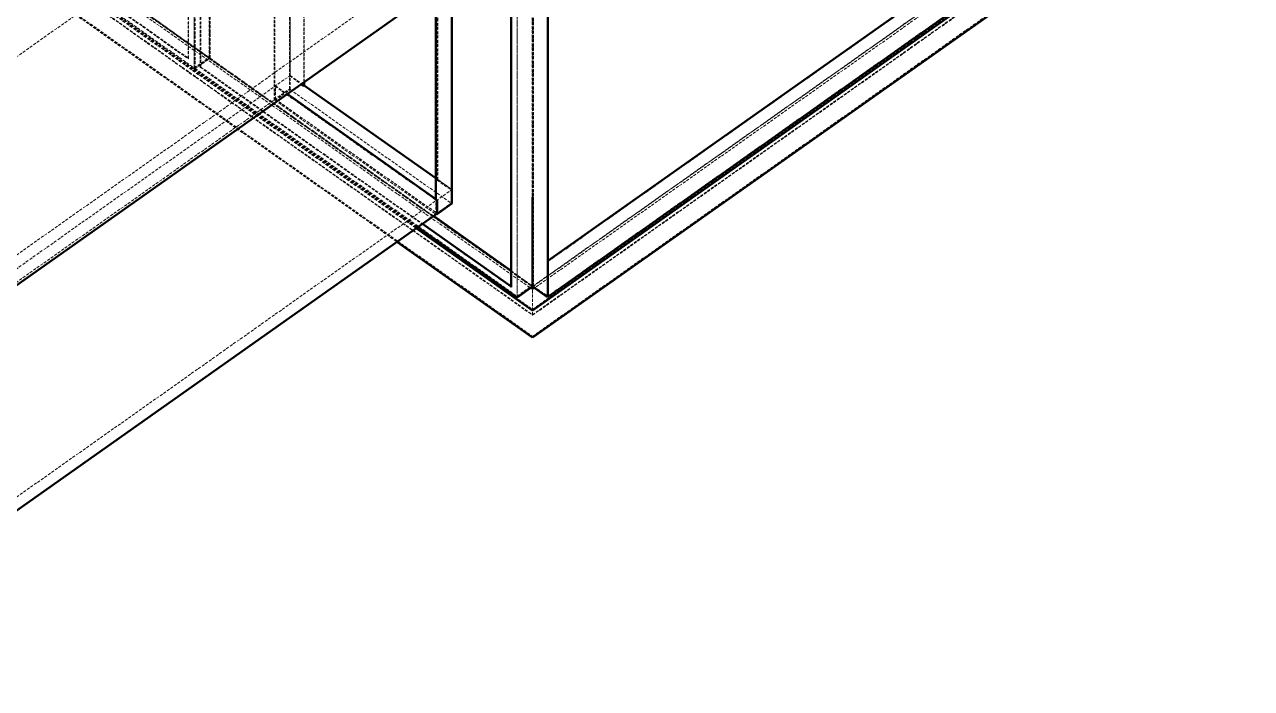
# Model space of a CAD drawing. Header units: millimetres. Extents: x 83 to 15238, y 375 to 10875.
# Drawn here: x 1898 to 3509, y 858 to 1730 of the extents above; entities that cross this region are included whole.
import ezdxf

# ---------------------------------------------------------------- set-up
doc = ezdxf.new("R2010")
doc.units = ezdxf.units.MM
doc.linetypes.add('Hidden', pattern=[15, 5, -3, 5, -2])
for name, color, linetype, lineweight in [('Default', 7, 'Continuous', 50), ('Edges', 7, 'Hidden', 15), ('HiddenEdges', 2, 'Hidden', 15), ('HiddenSilhouettes', 2, 'Hidden', 15), ('Silhouettes', 7, 'Continuous', 50)]:
    doc.layers.add(name, color=color, linetype=linetype, lineweight=lineweight)

# ---------------------------------------------------------------- blocks, each defined once
blk = doc.blocks.new('Isometric')
at = {"layer": 'Edges'}
for points in [[(609.5, -2072.2), (609.5, -382.2)], [(662.4, -2071.6), (662.4, -381.6)], [(636.4, -2053.2), (636.4, -1206.5)], [(636.4, -2140.6), (1895, -1250.6)], [(636.4, -2103.6), (1842.7, -1250.6)], [(-708.2, -2309.9), (469.2, -1477.3)], [(663.3, -2009.4), (1417.3, -1476.2)], [(663.3, -2070.2), (1467.7, -1501.4)], [(493.8, -1884.1), (493.8, -1513.6)], [(235.6, -1701.5), (235.6, -1695.1)], [(-708.2, -2734.1), (495, -1883.3)], [(442.8, -1943.7), (598.9, -2054.1)], [(400.4, -1973.7), (636.4, -2140.6)], [(636.4, -2095.3), (636.4, -2093.2)], [(636.4, -2103.6), (636.4, -2095.3)], [(636.4, -2142.7), (636.4, -2140.6)]]:
    blk.add_lwpolyline(points, dxfattribs=at)
for points in [[(636.4, -2093.2, 0), (1895, -1203.2, 0)], [(468.1, -1926.9, 0), (468.1, -1476.9, 0)], [(663.3, -2034.6, 0), (1442.5, -1483.6, 0)], [(205.3, -1716.5, 0), (468.1, -1902.3, 0)], [(468.1, -1902.3, 0), (469.2, -1901.5, 0)], [(433.9, -1950, 0), (636.4, -2093.2, 0)], [(426.6, -1955.2, 0), (636.4, -2103.6, 0)]]:
    blk.add_polyline3d(points, dxfattribs=at)
at = {"layer": 'HiddenEdges'}
for points in [[(71.6, -1653.5), (71.6, 36.5)], [(34.1, -1653.5), (34.1, 15.3)], [(43.8, -1670.2), (43.8, 18.1)], [(-1838.5, -352.7), (636.4, -2102.7)], [(635.5, -2051.8), (635.5, -363.5)], [(599.8, -2053.5), (599.8, -384.7)], [(609.5, -2070.2), (609.5, -381.9)], [(636.4, -2102.7), (1838.5, -1252.7)], [(-991.1, -2162.5), (212.1, -1311.7)], [(212.1, -1683.3), (212.1, -1312.8)], [(235.6, -1695.1), (235.6, -1331)], [(54.4, -1669.1), (54.4, -1370.6)], [(-225.4, -1443.5), (71.6, -1653.5)], [(493.8, -1907.1), (493.8, -1457.1)], [(636.4, -2053.2), (1442.5, -1483.2)], [(-172.9, -1531.3), (426.6, -1955.2)], [(-199.1, -1549.8), (400.4, -1973.7)], [(45.5, -1671.4), (71.6, -1653)], [(70.7, -1653.2), (636.4, -2053.2)], [(70.7, -1654.1), (71.6, -1653.5)], [(71.6, -1653.5), (637.2, -2053.5)], [(185.3, -1702.3), (205.3, -1716.5)], [(186.4, -1725), (186.4, -1701.5)], [(211, -1707.1), (212.1, -1707.9)], [(212.1, -1707.9), (495, -1907.9)], [(-991.1, -2557.6), (186.4, -1725)], [(663.3, -2009.4), (663.3, -2009.4)], [(636.4, -2054.1), (636.4, -2053.2)], [(636.4, -2095.3), (636.4, -2058.3)]]:
    blk.add_lwpolyline(points, dxfattribs=at)
for points in [[(69.9, -1651.8, 0), (69.9, 36.5, 0)], [(662.4, -2008.8, 0), (662.4, -370.8, 0)], [(211, -1707.1, 0), (211, -1257.1, 0)], [(185.3, -1726.9, 0), (185.3, -1278.1, 0)], [(-226.3, -1443.2, 0), (70.7, -1653.2, 0)], [(470.4, -1865.9, 0), (470.4, -1495.4, 0)], [(-156.6, -1519.8, 0), (33.2, -1654.1, 0)], [(-165.6, -1526.1, 0), (433.9, -1950, 0)], [(43.8, -1672.2, 0), (70.7, -1653.2, 0)], [(54.4, -1669.1, 0), (55.3, -1668.5, 0)], [(54.4, -1669.1, 0), (442.8, -1943.7, 0)], [(184.1, -1726.1, 0), (211, -1707.1, 0)], [(185.3, -1726.9, 0), (212.1, -1707.9, 0)], [(186.4, -1725, 0), (469.2, -1925, 0)], [(469.2, -1866.7, 0), (470.4, -1865.9, 0)], [(470.4, -1865.9, 0), (495, -1883.3, 0)], [(467, -1926.1, 0), (493.8, -1907.1, 0)], [(493.8, -1907.1, 0), (495, -1907.9, 0)], [(638.1, -2052.4, 0), (663.3, -2034.6, 0)], [(636.4, -2102.7, 0), (636.4, -2053.2, 0)]]:
    blk.add_polyline3d(points, dxfattribs=at)
at = {"layer": 'HiddenSilhouettes'}
for points in [[(45.5, -1671.4), (45.5, 16.9)], [(70.7, -1654.1), (70.7, 0)], [(-1840.6, -306.8), (636.4, -2058.3)], [(-1838.5, -303.2), (636.4, -2053.2)], [(637.2, -2053.5), (637.2, -363.5)], [(638.1, -2052.4), (638.1, -364.1)], [(636.4, -2053.2), (1838.5, -1203.2)], [(636.4, -2058.3), (1842.7, -1205.3)], [(184.1, -1726.1), (184.1, -1278.9)], [(211, -1684.1), (211, -1313.6)], [(71.6, -1653), (71.6, -1358.5)], [(43.8, -1672.2), (43.8, -1378.1)], [(469.2, -1866.7), (469.2, -1496.2)], [(-164.1, -1525.1), (43.8, -1672.2)], [(-155.8, -1519.2), (34.1, -1653.5)], [(-200.6, -1550.9), (398.9, -1974.8)], [(70.7, -1653.2), (70.7, -1551.2)], [(33.2, -1654.1), (34.1, -1653.5)], [(43.8, -1670.2), (69.9, -1651.8)], [(71.6, -1653), (462.8, -1929.6)], [(55.3, -1668.5), (443.7, -1943.1)], [(-728.3, -2348.3), (212.1, -1683.3)], [(211, -1684.1), (231, -1698.3)], [(212.1, -1683.3), (236.7, -1700.7)], [(185.3, -1702.3), (186.4, -1701.5)], [(184.1, -1726.1), (185.3, -1726.9)], [(185.3, -1726.9), (467.3, -1926.4)], [(469.2, -1866.7), (493.8, -1884.1)], [(467, -1926.1), (467, -1901.5)], [(662.4, -2008.8), (663.3, -2009.4)], [(663.3, -2009.4), (663.3, -2009.4)], [(598.9, -2052.9), (599.8, -2053.5)], [(598.9, -2054.1), (599.8, -2053.5)], [(609.5, -2070.2), (635.5, -2051.8)], [(636.4, -2054.1), (637.2, -2053.5)]]:
    blk.add_lwpolyline(points, dxfattribs=at)
for points in [[(212.1, -1707.9, 0), (212.1, -1257.9, 0)], [(236.7, -1694.3, 0), (236.7, -1330.2, 0)], [(55.3, -1668.5, 0), (55.3, -1370, 0)], [(33.2, -1654.1, 0), (33.2, -1385.6, 0)], [(-226.3, -1444.1, 0), (70.7, -1654.1, 0)], [(-251.4, -1461.4, 0), (43.8, -1670.2, 0)], [(-136.7, -1505.7, 0), (69.9, -1651.8, 0)], [(-167.1, -1527.2, 0), (432.4, -1951.1, 0)], [(70.7, -1654.1, 0), (636.4, -2054.1, 0)], [(43.8, -1672.2, 0), (435.3, -1949, 0)], [(45.5, -1671.4, 0), (609.5, -2070.2, 0)], [(186.4, -1701.5, 0), (206.4, -1715.7, 0)], [(467, -1863.5, 0), (495, -1883.3, 0)], [(467, -1899.9, 0), (469.2, -1901.5, 0)], [(467, -1926.1, 0), (467.3, -1926.4, 0)], [(662.4, -2008.8, 0), (663.3, -2008.2, 0)], [(662.4, -2008.8, 0), (662.4, -2008.8, 0)], [(598.9, -2025.9, 0), (635.5, -2051.8, 0)], [(638.1, -2052.4, 0), (663.3, -2070.2, 0)]]:
    blk.add_polyline3d(points, dxfattribs=at)
at = {"layer": 'Silhouettes'}
for points in [[(598.9, -2054.1), (598.9, -385.3)], [(663.3, -2070.2), (663.3, -381.9)], [(636.4, -2095.3), (1895, -1205.3)], [(636.4, -2142.7), (1895, -1252.7)], [(663.3, -2008.2), (1416.5, -1475.6)], [(-708.2, -2362.5), (495, -1511.7)], [(236.7, -1700.7), (236.7, -1694.3)], [(231, -1698.3), (235.6, -1701.5)], [(235.6, -1701.5), (236.7, -1700.7)], [(236.7, -1700.7), (467, -1863.5)], [(495, -1883.3), (495, -1723.5)], [(468.1, -1926.9), (495, -1907.9)], [(469.2, -1925), (469.2, -1901.5)], [(443.7, -1943.1), (598.9, -2052.9)], [(398.9, -1974.8), (636.4, -2142.7)], [(609.5, -2072.2), (636.4, -2053.2)]]:
    blk.add_lwpolyline(points, dxfattribs=at)
for points in [[(495, -1907.9, 0), (495, -1457.9, 0)], [(662.4, -2071.6, 0), (1468.5, -1501.6, 0)], [(467, -1901.5, 0), (467, -1531.5, 0)], [(206.4, -1715.7, 0), (467, -1899.9, 0)], [(636.4, -2053.2, 0), (636.4, -1895.9, 0)], [(-708.2, -2757.6, 0), (469.2, -1925, 0)], [(462.8, -1929.6, 0), (598.9, -2025.9, 0)], [(467.3, -1926.4, 0), (468.1, -1926.9, 0)], [(467.3, -1926.4, 0), (468.1, -1926.9, 0)], [(432.4, -1951.1, 0), (636.4, -2095.3, 0)], [(435.3, -1949, 0), (609.5, -2072.2, 0)], [(636.4, -2053.2, 0), (662.4, -2071.6, 0)]]:
    blk.add_polyline3d(points, dxfattribs=at)
for points in [[(493.8, -1884.1, 0)], [(636.4, -2053.2, 0)]]:
    blk.add_polyline3d(points, close=True, dxfattribs=at)

msp = doc.modelspace()

# ---------------------------------------------------------------- block references
at = {"layer": 'Default', "xscale": 0.75, "yscale": 0.75, "zscale": 0.75}
msp.add_blockref('Isometric', (2087.5, 2926), dxfattribs=at)

doc.saveas('drawing.dxf')
